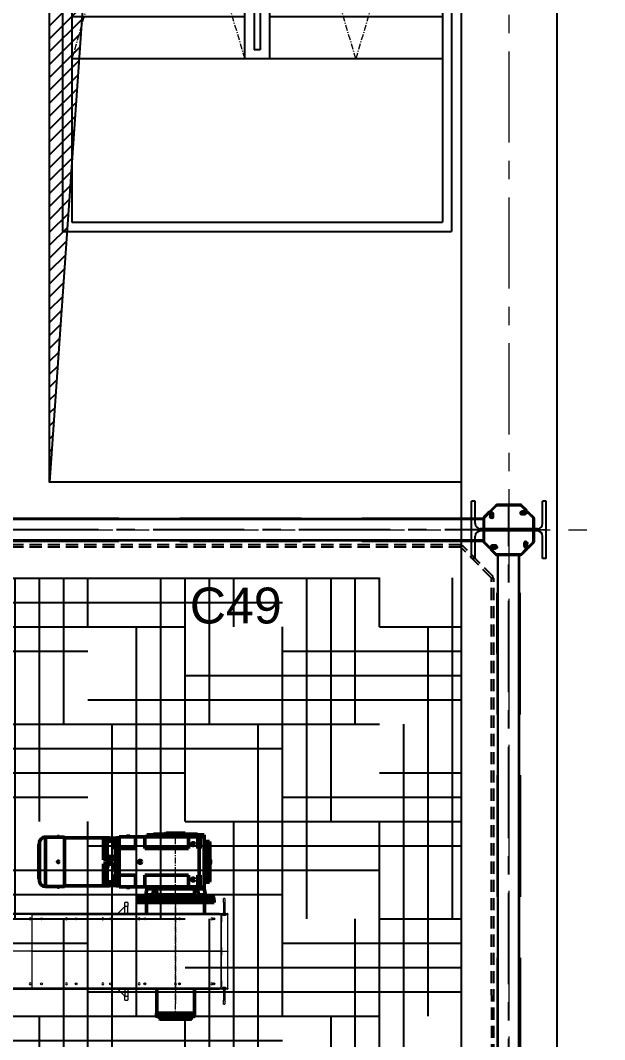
# Model space of a CAD drawing. Header units: millimetres. Extents: x 3220 to 226993, y 817 to 176024.
# Drawn here: x 37747 to 40800, y 70998 to 76319 of the extents above; entities that cross this region are included whole.
import ezdxf

# ---------------------------------------------------------------- set-up
doc = ezdxf.new("R2010")
doc.units = ezdxf.units.MM
for name, pattern in [('AXES', [50.8, 31.75, -6.35, 6.35, -6.35]), ('CENTER', [10.16, 6.35, -1.27, 1.27, -1.27]), ('CENTER2', [28.575, 19.05, -3.175, 3.175, -3.175]), ('GEN3', [6.25, 4.75, -1.5]), ('HIDDEN', [9.525, 6.35, -3.175])]:
    doc.linetypes.add(name, pattern=pattern)
doc.layers.add('3', color=6, linetype='GEN3')
doc.layers.add('cellule', color=7, linetype='Continuous')
doc.layers.add('Axe', color=1, linetype='AXES', lineweight=9)
doc.layers.add('Sichtbare Kanten(DIN)', color=7, linetype='Continuous', lineweight=50, true_color=0x3f3f3f)
doc.layers.add('Sichtbare tangentiale Kanten(DIN)', color=7, linetype='Continuous', lineweight=50, true_color=0x3f3f3f)
doc.styles.add('ARIAL_BOLD', font='arial.ttf')

# ---------------------------------------------------------------- blocks, each defined once
blk = doc.blocks.new("SYST7ME D'AXE")
at = {"layer": 'Axe', "ltscale": 15}
for p, q in [((15000, 18500), (15000, -6500)), ((-500, 0), (15500, 0))]:
    blk.add_line(p, q, dxfattribs=at)
blk = doc.blocks.new('palplanche')
at = {"color": 1, "linetype": 'CENTER', "ltscale": 75}
for p, q in [((499.9, 2632.6), (500, -632)), ((640.8, -500), (-2632, -500))]:
    blk.add_line(p, q, dxfattribs=at)
at = {"color": 0, "linetype": 'HIDDEN', "ltscale": 100}
for p, q in [((440.5, 2368.6), (439.1, -367.4)), ((560.5, 2368.6), (559.1, -367.4)), ((417.5, -405.7), (417.5, -400.9)), ((430.9, -411.7), (430.9, -406.9)), ((592.9, -417.8), (597.7, -417.8)), ((367.1, -440), (-2367.4, -440)), ((586.9, -431.2), (591.7, -431.2)), ((367.1, -560), (-2367.4, -560)), ((405.4, -581), (400.6, -581)), ((411.4, -567.6), (406.6, -567.6)), ((567.3, -587.1), (567.3, -591.9)), ((580.7, -593.1), (580.7, -597.9))]:
    blk.add_line(p, q, dxfattribs=at)
for points in [[(592.9, -417.8), (592.9, -429.8, -1), (585.7, -429.8), (585.7, -414.8, -0.198912), (587.1, -411.4), (590.9, -407.6, 0.414214), (590.9, -394), (567.1, -370.2, 0.198912), (560.3, -367.4), (439.1, -367.4, 0.198912), (432.3, -370.2), (409.4, -393.1, 0.414214), (409.4, -406.7), (411.5, -408.8, 0.198912), (418.3, -411.7), (430.9, -411.7)], [(597.7, -417.8), (597.7, -429.8, -1), (580.9, -429.8), (580.9, -414.8, -0.198912), (583.7, -408), (587.5, -404.2, 0.414214), (587.5, -397.4), (563.7, -373.6, 0.198912), (560.3, -372.2), (439.1, -372.2, 0.198912), (435.7, -373.6), (412.8, -396.5, 0.414214), (412.8, -403.3), (414.9, -405.4, 0.198912), (418.3, -406.9), (430.9, -406.9)], [(417.5, -405.7), (429.5, -405.7, -1), (429.5, -412.9), (414.5, -412.9, -0.198912), (411.1, -411.4), (407.3, -407.6, 0.414214), (393.7, -407.6), (369.9, -431.4, 0.198912), (367.1, -438.2), (367.1, -559.4, 0.198912), (369.9, -566.2), (392.8, -589.1, 0.414214), (406.4, -589.1), (408.6, -587, 0.198912), (411.4, -580.2), (411.4, -567.6)], [(417.5, -400.9), (429.5, -400.9, -1), (429.5, -417.7), (414.5, -417.7, -0.198912), (407.7, -414.8), (403.9, -411, 0.414214), (397.1, -411), (373.3, -434.8, 0.198912), (371.9, -438.2), (371.9, -559.4, 0.198912), (373.3, -562.8), (396.2, -585.7, 0.414214), (403, -585.7), (405.2, -583.6, 0.198912), (406.6, -580.2), (406.6, -567.6)], [(580.7, -597.9), (568.7, -597.9, -1), (568.7, -581.1), (583.7, -581.1, -0.198912), (590.5, -584), (594.3, -587.8, 0.414214), (601.1, -587.8), (624.9, -564, 0.198912), (626.3, -560.6), (626.3, -439.4, 0.198912), (624.9, -436), (602, -413.1, 0.414214), (595.2, -413.1), (593.1, -415.2, 0.198912), (591.7, -418.6), (591.7, -431.2)], [(580.7, -593.1), (568.7, -593.1, -1), (568.7, -585.9), (583.7, -585.9, -0.198912), (587.1, -587.3), (591, -591.2, 0.414214), (604.5, -591.2), (628.3, -567.4, 0.198912), (631.1, -560.6), (631.1, -439.4, 0.198912), (628.3, -432.6), (605.4, -409.7, 0.414214), (591.8, -409.7), (589.7, -411.8, 0.198912), (586.9, -418.6), (586.9, -431.2)], [(400.6, -581), (400.6, -569, -1), (417.4, -569), (417.4, -584, -0.198912), (414.6, -590.8), (410.7, -594.6, 0.414214), (410.7, -601.4), (434.5, -625.2, 0.198912), (437.9, -626.6), (559.1, -626.6, 0.198912), (562.5, -625.2), (585.4, -602.3, 0.414214), (585.4, -595.5), (583.3, -593.3, 0.198912), (579.9, -591.9), (567.3, -591.9)], [(405.4, -581), (405.4, -569, -1), (412.6, -569), (412.6, -584, -0.198912), (411.2, -587.4), (407.3, -591.2, 0.414214), (407.3, -604.8), (431.1, -628.6, 0.198912), (437.9, -631.4), (559.1, -631.4, 0.198912), (565.9, -628.6), (588.8, -605.7, 0.414214), (588.8, -592.1), (586.7, -590, 0.198912), (579.9, -587.1), (567.3, -587.1)]]:
    blk.add_lwpolyline(points, format="xyb", dxfattribs=at)
at = {"layer": '3', "linetype": 'HIDDEN', "ltscale": 10}
for p, q in [((409.9, 2247.5), (408.5, -247.5)), ((421.9, 2247.5), (420.5, -247.5)), ((408.5, -247.5), (249.3, -410)), ((417, -256), (257.8, -418.5)), ((417, -256), (408.5, -247.5)), ((408.5, -247.5), (420.5, -247.5)), ((249.2, -410.1), (-2250.8, -410)), ((249.2, -422), (-2250.8, -422)), ((257.8, -418.5), (249.2, -410.1)), ((249.2, -410.1), (249.2, -422))]:
    blk.add_line(p, q, dxfattribs=at)
at = {"layer": 'cellule', "color": 3}
for p, q in [((441.5, 2367.4), (441.5, -368)), ((444.5, 2367.4), (444.5, -368)), ((552.5, 2367.4), (552.5, -368)), ((555.5, 2367.4), (555.5, -368)), ((366.5, -443), (-2369.5, -443)), ((366.5, -446), (-2369.5, -446)), ((366.5, -554), (-2369.5, -554)), ((366.5, -557), (-2369.5, -557))]:
    blk.add_line(p, q, dxfattribs=at)
for points in [[(590.7, -396.1, -0.414214), (590.7, -408), (584.2, -414.6, 0.198912), (583.1, -417.1), (583.1, -431.3, 1), (589.2, -431.3), (589.2, -421.7), (594, -421.7), (594, -431.3, -1), (578.3, -431.3), (578.3, -417.1, -0.198912), (580.8, -411.2), (587.3, -404.6, 0.414214), (587.3, -399.5), (561.7, -373.9, 0.198912), (559.1, -372.8), (497, -372.8), (434.9, -372.8, 0.198912), (432.4, -373.9), (409, -397.2, 0.414214), (409, -402.3), (415.6, -408.9, 0.198912), (418.1, -410), (428.6, -410), (428.6, -414.8), (418.1, -414.8, -0.198912), (412.2, -412.3), (405.6, -405.7, -0.414214), (405.6, -393.8), (429, -370.5, -0.198912), (434.9, -368), (497, -368), (559.1, -368, -0.198912), (565.1, -370.5)], [(394.6, -407.8, -0.414214), (406.5, -407.8), (413.1, -414.4, 0.198912), (415.7, -415.4), (429.8, -415.4, 1), (429.8, -409.3), (420.2, -409.3), (420.2, -404.5), (429.8, -404.5, -1), (429.8, -420.2), (415.7, -420.2, -0.198912), (409.7, -417.7), (403.1, -411.2, 0.414214), (398, -411.2), (372.4, -436.8, 0.198912), (371.3, -439.4), (371.3, -501.5), (371.3, -563.6, 0.198912), (372.4, -566.1), (395.7, -589.5, 0.414214), (400.8, -589.5), (407.4, -582.9, 0.198912), (408.5, -580.4), (408.5, -569.9), (413.3, -569.9), (413.3, -580.4, -0.198912), (410.8, -586.3), (404.2, -592.9, -0.414214), (392.3, -592.9), (369, -569.5, -0.198912), (366.5, -563.6), (366.5, -501.5), (366.5, -439.4, -0.198912), (369, -433.4)], [(602.4, -592.2, -0.414214), (590.5, -592.2), (583.9, -585.6, 0.198912), (581.4, -584.6), (567.3, -584.6, 1), (567.3, -590.7), (576.9, -590.7), (576.9, -595.5), (567.3, -595.5, -1), (567.3, -579.8), (581.4, -579.8, -0.198912), (587.3, -582.3), (593.9, -588.8, 0.414214), (599, -588.8), (624.7, -563.2, 0.198912), (625.7, -560.6), (625.7, -498.5), (625.7, -436.4, 0.198912), (624.7, -433.9), (601.3, -410.5, 0.414214), (596.2, -410.5), (589.6, -417.1, 0.198912), (588.6, -419.6), (588.6, -430.1), (583.8, -430.1), (583.8, -419.6, -0.198912), (586.2, -413.7), (592.8, -407.1, -0.414214), (604.7, -407.1), (628.1, -430.5, -0.198912), (630.5, -436.4), (630.5, -498.5), (630.5, -560.6, -0.198912), (628.1, -566.6)], [(406.3, -603.9, -0.414214), (406.3, -592), (412.9, -585.4, 0.198912), (413.9, -582.9), (413.9, -568.7, 1), (407.8, -568.7), (407.8, -578.3), (403, -578.3), (403, -568.7, -1), (418.7, -568.7), (418.7, -582.9, -0.198912), (416.3, -588.8), (409.7, -595.4, 0.414214), (409.7, -600.5), (435.3, -626.1, 0.198912), (437.9, -627.2), (500, -627.2), (562.1, -627.2, 0.198912), (564.7, -626.1), (588, -602.8, 0.414214), (588, -597.7), (581.4, -591.1, 0.198912), (578.9, -590), (568.4, -590), (568.4, -585.2), (578.9, -585.2, -0.198912), (584.8, -587.7), (591.4, -594.3, -0.414214), (591.4, -606.2), (568.1, -629.5, -0.198912), (562.1, -632), (500, -632), (437.9, -632, -0.198912), (432, -629.5)]]:
    blk.add_lwpolyline(points, format="xyb", close=True, dxfattribs=at)
blk.add_point((625.7, -436.4), dxfattribs=at)
blk = doc.blocks.new('level +22 m')
h = blk.add_hatch()
h.set_pattern_fill('ANSI31', color=256, scale=15)
h.paths.add_polyline_path([(14742.5, -14000), (12600, -14000), (12600, -15000), (12791.9, -15000), (12845.2, -14236.1)])
h.paths.add_polyline_path([(12791.9, -15000), (12600, -15000), (12600, -17750)])
h = blk.add_hatch()
h.set_pattern_fill('HOUND', color=252, scale=80)
h.paths.add_polyline_path([(2908.5, -18252.5), (2906.1, -18250), (250, -18250), (250, -20910), (2749.2, -20910.1), (2909.9, -20747.5)])
h.paths.add_polyline_path([(5908.5, -18252.5), (5906.1, -18250), (3092.5, -18250), (3090, -18252.5), (3090, -20747.5), (3249.2, -20910), (5749.2, -20910.1), (5909.9, -20747.5)])
h.paths.add_polyline_path([(8908.5, -18252.5), (8906.1, -18250), (6092.5, -18250), (6090, -18252.5), (6090, -20747.5), (6249.2, -20910), (8749.2, -20910.1), (8909.9, -20747.5)])
h.paths.add_polyline_path([(11908.5, -18252.5), (11906.1, -18250), (9092.5, -18250), (9090, -18252.5), (9090, -20747.5), (9249.2, -20910), (11749.2, -20910.1), (11909.9, -20747.5)])
h.paths.add_polyline_path([(14750, -18250), (12092.5, -18250), (12090, -18252.5), (12090, -20747.5), (12249.2, -20910), (14749.2, -20910.1), (14750, -20909.3)])
h.paths.add_polyline_path([(14750, -21090.7), (14749.2, -21089.9), (12249.2, -21090), (12090, -21252.5), (12090, -23747.5), (12249.2, -23910), (14749.2, -23910.1), (14750, -23909.3)])
h.paths.add_polyline_path([(11908.5, -21252.5), (11749.2, -21089.9), (9249.2, -21090), (9090, -21252.5), (9090, -23747.5), (9249.2, -23910), (11749.2, -23910.1), (11909.9, -23747.5)])
h.paths.add_polyline_path([(8908.5, -21252.5), (8749.2, -21089.9), (6249.2, -21090), (6090, -21252.5), (6090, -23747.5), (6249.2, -23910), (8749.2, -23910.1), (8909.9, -23747.5)])
h.paths.add_polyline_path([(5908.5, -21252.5), (5749.2, -21089.9), (3249.2, -21090), (3090, -21252.5), (3090, -23747.5), (3249.2, -23910), (5749.2, -23910.1), (5909.9, -23747.5)])
h.paths.add_polyline_path([(2908.5, -21252.5), (2749.2, -21089.9), (250, -21090), (250, -23910), (2749.2, -23910.1), (2909.9, -23747.5)])
at = {"linetype": 'Continuous'}
for p, q in [((14805, -18150), (14805, -17850)), ((14824, -17850), (14805, -17850)), ((14824, -17967.5), (14824, -17850)), ((15176, -17967.5), (15176, -17850)), ((15195, -17850), (15176, -17850)), ((15195, -18150), (15195, -17850)), ((14824, -18150), (14824, -18032.5)), ((15149, -17994.5), (14848.9, -17994.5)), ((15149, -18005.5), (14851, -18005.5)), ((15176, -18150), (15176, -18032.5)), ((14824, -18150), (14805, -18150)), ((15195, -18150), (15176, -18150))]:
    blk.add_line(p, q, dxfattribs=at)
for points in [[(15250, -24250), (-250, -24250), (-250, 250), (15250, 250)], [(250, -250), (14750, -250), (14750, -23750), (250, -23750)], [(12600, -14000), (14750, -14000), (14750, -17750), (12600, -17750)]]:
    blk.add_lwpolyline(points, close=True)
blk.add_lwpolyline([(14742.5, -14000), (12845.2, -14236.1), (12600, -17750)])
for centre, start, end in [((14851, -17967.5), 180, 270), ((15149, -17967.5), 270, 0), ((14851, -18032.5), 90, 180), ((15149, -18032.5), 0, 90)]:
    blk.add_arc(centre, 27, start, end, dxfattribs=at)
at = {"layer": 'Axe', "color": 1, "linetype": 'CENTER2'}
blk.add_line((15195, -18000), (14805, -18000), dxfattribs=at)
blk.add_blockref("SYST7ME D'AXE", (0, -18000))
at = {"xscale": -1, "rotation": 180}
blk.add_blockref('palplanche', (14500, -18500), dxfattribs=at)
blk = doc.blocks.new('TKF 300 Motor T')
at = {"color": 1, "lineweight": 0}
blk.add_line((-1023, 0), (0, 0), dxfattribs=at)
at = {"layer": 'Axe'}
for p, q in [((-273, -354.5), (-273, 617.2)), ((-273, 280.1), (-273, -280.1))]:
    blk.add_line(p, q, dxfattribs=at)
at = {"layer": 'Sichtbare Kanten(DIN)', "color": 5}
for p, q in [((-952.7, 596), (-890, 596)), ((-882, 599.5), (-890, 599.5)), ((-890, 599.5), (-890, 596)), ((-890, 596), (-882, 596)), ((-882, 599.5), (-882, 596)), ((-882, 596), (-853, 596)), ((-853, 596), (-853, 338.5)), ((-853, 593.2), (-630, 593.2)), ((-649, 592.7), (-649, 478.3)), ((-630, 592.7), (-649, 592.7)), ((-634.9, 590.2), (-634.9, 478.3)), ((-630, 592.7), (-630, 593.2)), ((-630, 592.7), (-630, 573.9)), ((-629.7, 592.2), (-629.7, 591.8)), ((-618, 592.2), (-629.7, 592.2)), ((-629.7, 591.8), (-618, 591.8)), ((-629.7, 573.2), (-629.7, 591.8)), ((-618, 592.2), (-618, 591.8)), ((-618, 573.7), (-618, 591.8)), ((-618, 590.2), (-583.5, 590.2)), ((-583, 592.2), (-573, 592.2)), ((-568, 592.2), (-573, 592.2)), ((-568, 597.2), (-483, 597.2)), ((-568, 537.2), (-568, 597.2)), ((-511.5, 600.7), (-528.5, 600.7)), ((-528.5, 600.7), (-528.5, 597.7)), ((-511.5, 597.7), (-528.5, 597.7)), ((-527.7, 597.7), (-527.7, 597.2)), ((-512.2, 597.7), (-512.2, 597.2)), ((-511.5, 600.7), (-511.5, 597.7)), ((-483, 537.2), (-483, 597.2)), ((-433, 597.2), (-483, 597.2)), ((-433, 597.2), (-206, 597.2)), ((-433, 597.2), (-433, 537.2)), ((-423, 608.2), (-352, 608.2)), ((-423, 608.2), (-423, 597.2)), ((-158, 612.2), (-388, 612.2)), ((-388, 612.2), (-388, 608.2)), ((-183, 612.4), (-363, 612.4)), ((-363, 612.4), (-363, 612.2)), ((-345.2, 608.2), (-352, 608.2)), ((-345.2, 608.2), (-235.7, 608.2)), ((-345.2, 608.2), (-345.2, 597.2)), ((-322.7, 617.2), (-323, 615.7)), ((-223, 615.7), (-323, 615.7)), ((-323, 615.7), (-323, 612.4)), ((-223.3, 617.2), (-322.7, 617.2)), ((-289.5, 600.7), (-306.5, 600.7)), ((-306.5, 600.7), (-306.5, 597.7)), ((-289.5, 597.7), (-306.5, 597.7)), ((-305.7, 597.7), (-305.7, 597.2)), ((-290.2, 597.7), (-290.2, 597.2)), ((-289.5, 600.7), (-289.5, 597.7)), ((-225.6, 608.2), (-235.7, 608.2)), ((-225.6, 608.2), (-123, 608.2)), ((-223.3, 617.2), (-223, 615.7)), ((-223, 615.7), (-223, 612.4)), ((-206, 537.2), (-206, 597.2)), ((-156, 597.2), (-206, 597.2)), ((-183, 612.4), (-183, 612.2)), ((-158, 612.2), (-158, 608.2)), ((-156, 597.2), (-144, 597.2)), ((-156, 597.2), (-156, 537.2)), ((-144, 537.2), (-144, 597.2)), ((-144, 597.2), (-123, 597.2)), ((-123, 608.2), (-123, 597.2)), ((-123, 597.2), (-123, 337.2)), ((-988, 553.7), (-988, 380.7)), ((-984.2, 557.5), (-984, 557.5)), ((-984, 564.7), (-984, 369.7)), ((-630, 573.9), (-632, 573.9)), ((-632, 573.9), (-632, 478.3)), ((-630, 574.5), (-629.7, 574.5)), ((-629.7, 573.2), (-629.7, 494.7)), ((-593, 575.9), (-593, 550.3)), ((-583.6, 575.9), (-593, 575.9)), ((-593, 533.2), (-593, 550.3)), ((-586.8, 533.3), (-593, 533.2)), ((-586.8, 576.7), (-586.8, 576)), ((-586.8, 533.3), (-586.8, 494.7)), ((-583, 573), (-583, 584.5)), ((-568, 537.2), (-483, 537.2)), ((-568, 397.2), (-568, 537.2)), ((-433, 537.2), (-206, 537.2)), ((-156, 537.2), (-149, 537.2)), ((-149, 537.2), (-144, 537.2)), ((-149, 397.2), (-149, 537.2)), ((-119, 572.2), (-123, 572.2)), ((-101.1, 573.2), (-119, 573.2)), ((-119, 573.2), (-119, 563.2)), ((-118, 563.2), (-118, 564.5)), ((-118, 563.2), (-118, 371.2)), ((-95.2, 573.2), (-101.1, 573.2)), ((-629.7, 494.7), (-629.7, 457.2)), ((-629.7, 494.7), (-585.4, 494.7)), ((-618, 489.7), (-618, 457.2)), ((-618, 489.7), (-585.4, 489.7)), ((-586.8, 489.7), (-586.8, 479.8)), ((-586.8, 479.8), (-586.8, 454.7)), ((-649, 478.3), (-630, 478.3)), ((-649, 456.1), (-649, 341.7)), ((-630, 456.1), (-649, 456.1)), ((-634.9, 456.1), (-634.9, 344.2)), ((-632, 456.1), (-632, 360.5)), ((-630, 456.1), (-630, 478.3)), ((-629.7, 457.2), (-618, 457.2)), ((-629.7, 446.5), (-629.7, 457.2)), ((-629.7, 446.5), (-629.7, 362.8)), ((-618, 446.7), (-618, 457.2)), ((-596.5, 441.1), (-596.5, 424.1)), ((-596.5, 441.1), (-593.5, 441.1)), ((-593.5, 441.1), (-593.5, 424.1)), ((-593.5, 440.4), (-593, 440.4)), ((-593, 453.7), (-593, 447.5)), ((-593, 453.7), (-586.8, 453.6)), ((-593, 447.5), (-593, 418.1)), ((-586.8, 454.7), (-586.8, 453.6)), ((-97.5, 448.5), (-97.6, 448.5)), ((-94.5, 464.7), (-97.5, 464.7)), ((-97.5, 447.7), (-97.5, 464.3)), ((-97.5, 464), (-97.5, 464)), ((-94.5, 447.7), (-97.5, 447.7)), ((-94.5, 447.7), (-94.5, 464.7)), ((-93, 475), (-93.3, 475)), ((-93, 459.5), (-93.3, 459.5)), ((-93, 458.7), (-93, 475.7)), ((-90, 475.7), (-93, 475.7)), ((-90, 458.7), (-93, 458.7)), ((-90, 458.7), (-90, 475.7)), ((-984.2, 377), (-984, 377)), ((-596.5, 424.1), (-593.5, 424.1)), ((-593.5, 424.9), (-593, 424.9)), ((-593, 418.1), (-584.4, 418.1)), ((-593, 401.3), (-593, 384.1)), ((-593, 401.3), (-586.8, 401.1)), ((-593, 384.1), (-593, 358.5)), ((-586.8, 418.1), (-586.8, 401.1)), ((-568, 397.2), (-483, 397.2)), ((-568, 337.2), (-568, 397.2)), ((-483, 337.2), (-483, 397.2)), ((-433, 397.2), (-206, 397.2)), ((-433, 397.2), (-433, 337.2)), ((-206, 337.2), (-206, 397.2)), ((-156, 397.2), (-149, 397.2)), ((-156, 397.2), (-156, 337.2)), ((-144, 397.2), (-149, 397.2)), ((-144, 337.2), (-144, 397.2)), ((-952.7, 338.5), (-890, 338.5)), ((-882, 338.5), (-890, 338.5)), ((-890, 335), (-890, 338.5)), ((-890, 335), (-882, 335)), ((-882, 338.5), (-853, 338.5)), ((-882, 335), (-882, 338.5)), ((-853, 341.2), (-630, 341.2)), ((-649, 341.7), (-630, 341.7)), ((-632, 360.5), (-630, 360.5)), ((-630, 360.5), (-630, 341.7)), ((-630, 360), (-629.7, 360)), ((-630, 341.2), (-630, 341.7)), ((-629.7, 345.3), (-629.7, 362.8)), ((-629.7, 345.3), (-629.7, 342.2)), ((-629.7, 345.3), (-583.5, 345.3)), ((-618, 342.2), (-629.7, 342.2)), ((-618, 344.3), (-618, 342.2)), ((-618, 344.3), (-583.4, 344.3)), ((-593, 358.5), (-583.7, 358.5)), ((-583, 358.1), (-583, 361.5)), ((-583, 361.5), (-583, 361.5)), ((-583, 349.9), (-583, 358.1)), ((-583, 342.3), (-583, 349.9)), ((-583, 342.2), (-573, 342.2)), ((-568, 342.2), (-573, 342.2)), ((-568, 337.2), (-483, 337.2)), ((-528.5, 336.7), (-511.5, 336.7)), ((-528.5, 333.7), (-528.5, 336.7)), ((-528.5, 333.7), (-511.5, 333.7)), ((-527.7, 336.7), (-527.7, 337.2)), ((-512.2, 336.7), (-512.2, 337.2)), ((-511.5, 333.7), (-511.5, 336.7)), ((-433, 337.2), (-483, 337.2)), ((-433, 337.2), (-206, 337.2)), ((-423, 326.2), (-428.6, 294.5)), ((-423, 337.2), (-423, 326.2)), ((-383.6, 326.2), (-423, 326.2)), ((-383.6, 326.2), (-374.3, 326.2)), ((-352, 326.2), (-374.3, 326.2)), ((-352, 326.2), (-345.2, 326.2)), ((-345.2, 337.2), (-345.2, 326.2)), ((-345.2, 326.2), (-235.7, 326.2)), ((-306.5, 336.7), (-289.5, 336.7)), ((-306.5, 333.7), (-306.5, 336.7)), ((-306.5, 333.7), (-289.5, 333.7)), ((-305.7, 336.7), (-305.7, 337.2)), ((-290.2, 336.7), (-290.2, 337.2)), ((-289.5, 333.7), (-289.5, 336.7)), ((-235.7, 326.2), (-225.6, 326.2)), ((-171.7, 326.2), (-225.6, 326.2)), ((-156, 337.2), (-206, 337.2)), ((-171.7, 326.2), (-162.4, 326.2)), ((-123, 326.2), (-162.4, 326.2)), ((-156, 337.2), (-144, 337.2)), ((-123, 337.2), (-144, 337.2)), ((-119, 362.2), (-123, 362.2)), ((-123, 337.2), (-123, 326.2)), ((-123, 326.2), (-117.4, 294.5)), ((-119, 371.2), (-119, 361.2)), ((-119, 361.2), (-101.1, 361.2)), ((-118, 370), (-118, 371.2)), ((-101.1, 361.2), (-95.2, 361.2)), ((-474, 266.2), (-72, 266.2)), ((-474, 254.2), (-474, 266.2)), ((-473, 281.2), (-473, 266.2)), ((-78, 286.2), (-468, 286.2)), ((-73, 281.2), (-73, 266.2)), ((-72, 254.2), (-72, 266.2)), ((-474, 254.2), (-72, 254.2)), ((-424, 198.2), (-424, 254.2)), ((-122, 198.2), (-122, 254.2)), ((-371.5, -322.6), (-371.5, -198.2)), ((-174.5, -322.6), (-174.5, -198.2)), ((-174, -322.6), (-372, -322.6)), ((-372, -338.5), (-372, -322.6)), ((-176, -340.5), (-370, -340.5)), ((-354.5, -351.8), (-354.5, -341.5)), ((-194.2, -354.5), (-351.7, -354.5)), ((-191.5, -351.8), (-191.5, -341.5)), ((-174, -338.5), (-174, -322.6))]:
    blk.add_line(p, q, dxfattribs=at)
at = {"layer": 'Sichtbare Kanten(DIN)', "color": 5, "lineweight": 0}
for p, q in [((-23, 255), (-23, 275)), ((-15, 275), (-23, 275)), ((-15, 275), (-15, 255)), ((-573.8, 198.2), (-538, 234)), ((-523, 255), (-538, 255)), ((-538, 235), (-538, 255)), ((-538, 198.2), (-538, 235)), ((-523, 255), (-523, 235)), ((-523, 198.2), (-523, 235)), ((-23, 255), (-23, 186.4)), ((-15, 255), (-15, 186.4)), ((-1023, 196.2), (-1023, 197.3)), ((-1023, 196.2), (-1023, 192.3)), ((-1023, 0.1), (-1023, 192.3)), ((-1013, 198.2), (-28, 198.2)), ((-788.4, 168), (-797.6, 168)), ((-26, 196.2), (-26, 198)), ((-26, 196.2), (-26, 192.3)), ((-26, 186.4), (-26, 192.3)), ((-12, 186.4), (-26, 186.4)), ((-12, 198), (-12, 196.2)), ((-12, 192.3), (-12, 196.2)), ((-12, 192.3), (-12, 186.4)), ((-10, 198.2), (-2, 198.2)), ((0, 196.2), (0, 198)), ((0, 196.2), (0, 192.3)), ((0, 0.1), (0, 192.3)), ((-1023, 0.1), (-1023, -0.1)), ((0, 0.1), (0, -0.1)), ((-1023, -192.3), (-1023, -0.1)), ((0, -192.3), (0, -0.1)), ((-1023, -192.3), (-1023, -196.2)), ((-1023, -197.3), (-1023, -196.2)), ((-28, -198.2), (-1013, -198.2)), ((-797.6, -168), (-788.4, -168)), ((-538, -234), (-573.8, -198.2)), ((-538, -198.2), (-538, -235)), ((-523, -198.2), (-523, -235)), ((-26, -186.4), (-12, -186.4)), ((-26, -192.3), (-26, -186.4)), ((-26, -192.3), (-26, -196.2)), ((-26, -198), (-26, -196.2)), ((-23, -186.4), (-23, -255)), ((-15, -186.4), (-15, -255)), ((-12, -186.4), (-12, -192.3)), ((-12, -196.2), (-12, -192.3)), ((-12, -196.2), (-12, -198)), ((-2, -198.2), (-10, -198.2)), ((0, -192.3), (0, -196.2)), ((0, -198), (0, -196.2)), ((-538, -255), (-538, -235)), ((-538, -255), (-523, -255)), ((-523, -235), (-523, -255)), ((-23, -275), (-23, -255)), ((-15, -255), (-15, -275)), ((-23, -275), (-15, -275))]:
    blk.add_line(p, q, dxfattribs=at)
at = {"layer": 'Sichtbare Kanten(DIN)', "color": 5}
for centre, radius in [((-181, 559.7), 8), ((-181, 559.7), 6.39), ((-886, 467.2), 4), ((-458, 467.2), 8), ((-458, 467.2), 6.39), ((-181, 374.7), 8), ((-181, 374.7), 6.39)]:
    blk.add_circle(centre, radius, dxfattribs=at)
at = {"layer": 'Sichtbare Kanten(DIN)', "color": 5, "lineweight": 0}
for centre, radius in [((-973, 170), 5), ((-793, 170), 5), ((-613, 170), 5), ((-433, 170), 5), ((-433, 170), 4.5), ((-253, 170), 5), ((-253, 170), 4.5), ((-73, 170), 5), ((-73, 170), 4.5), ((-973, -170), 5), ((-793, -170), 5), ((-613, -170), 5), ((-433, -170), 5), ((-433, -170), 4.5), ((-253, -170), 5), ((-253, -170), 4.5), ((-73, -170), 5), ((-73, -170), 4.5)]:
    blk.add_circle(centre, radius, dxfattribs=at)
at = {"layer": 'Sichtbare Kanten(DIN)', "color": 5}
for centre, radius, start, end in [((-952.7, 564.7), 31.2, 90, 180), ((-984.2, 553.7), 3.75, 90, 180), ((-2595.2, 467.2), 2502.2, 0.1775, 2.4279), ((-2595.2, 467.2), 2502.2, 357.5721, 359.8225), ((-984.2, 380.7), 3.75, 180, 270), ((-952.7, 369.7), 31.2, 180, 270), ((-468, 281.2), 5, 90, 180), ((-438.4, 296.2), 10, 270, 350), ((-107.6, 296.2), 10, 190, 270), ((-78, 281.2), 5, 0, 90), ((-370, -338.5), 2, 180, 270), ((-355.5, -341.5), 1, 0, 90), ((-351.7, -351.8), 2.75, 180, 270), ((-194.2, -351.8), 2.75, 270, 0), ((-190.5, -341.5), 1, 90, 180), ((-176, -338.5), 2, 270, 0)]:
    blk.add_arc(centre, radius, start, end, dxfattribs=at)
for centre, major_axis, ratio, start_param, end_param in [((-16.1, 563.2), (102.9, 0), 0.087489, 3.002045, 3.141593), ((-2561.5, 467.2), (0, 2472.1), 0.996195, 4.669498, 4.75528), ((-16.1, 371.2), (-102.9, 0), 0.087489, 0, 0.139548)]:
    blk.add_ellipse(centre, major_axis=major_axis, ratio=ratio, start_param=start_param, end_param=end_param, dxfattribs=at)
at = {"layer": 'Sichtbare Kanten(DIN)', "color": 5, "lineweight": 0}
for centre, major_axis, start_param, end_param in [((-1013, 197.3), (-10, 0), 4.712389, 6.283185), ((-28, 198), (2, 0), 0, 1.570796), ((-10, 198), (-2, 0), 4.712389, 6.283185), ((-2, 198), (2, 0), 0, 1.570796), ((-1013, -197.3), (-10, 0), 0, 1.570796), ((-28, -198), (2, 0), 4.712389, 6.283185), ((-10, -198), (-2, 0), 0, 1.570796), ((-2, -198), (2, 0), 4.712389, 6.283185)]:
    blk.add_ellipse(centre, major_axis=major_axis, ratio=0.087156, start_param=start_param, end_param=end_param, dxfattribs=at)
at = {"layer": 'Sichtbare Kanten(DIN)', "color": 5}
for points, weights in [([(-634.9, 590.2), (-641.9, 591.5), (-649, 592.7)], [1, 1.00005027759, 1]), ([(-632, 573.9), (-633.3, 581.5), (-634.9, 590.2)], [1, 1.00251467074, 1]), ([(-629.7, 573.2), (-623.9, 573.4), (-618, 573.7)], [1.00000075019, 1.00000387488, 1.00000074524]), ([(-629.7, 446.5), (-623.9, 446.6), (-618, 446.7)], [1.0000007502, 1.00000387495, 1.00000074525]), ([(-649, 341.7), (-641.9, 343), (-634.9, 344.2)], [1, 1.00005027759, 1]), ([(-634.9, 344.2), (-633.3, 353), (-632, 360.5)], [1, 1.00251467074, 1]), ([(-593, 361.5), (-611.5, 362.1), (-629.7, 362.8)], [1.00000772954, 1.00002322243, 1.0000015457])]:
    blk.add_rational_spline(points, weights, degree=2, dxfattribs=at)
for points, knots in [([(-586.8, 576.7), (-586.3, 579), (-585.7, 581.2), (-584.8, 584.9), (-584.4, 586.3), (-583.9, 588.4), (-583.8, 589.1), (-583.4, 590.5), (-583.2, 591.3), (-583.1, 592), (-583, 592.1), (-583, 592.2)], [0, 0, 0, 0, 0.743709, 0.743709, 1.163517, 1.163517, 1.384961, 1.384961, 1.6465, 1.6465, 1.697897, 1.697897, 1.697897, 1.697897]), ([(-583, 584.5), (-583, 584.5), (-583, 584.5), (-583, 584.6), (-583, 584.6), (-583, 584.6), (-583, 584.6), (-583, 584.7), (-583, 584.8), (-583, 584.9), (-583, 585), (-583, 585.3), (-583, 585.5), (-583, 586.1), (-583, 586.5), (-583, 587.6), (-583, 588.2), (-583, 591.1), (-583, 592.2), (-583, 592.2)], [0.000019, 0.000019, 0.000019, 0.000019, 0.01628, 0.01628, 0.029258, 0.029258, 0.055217, 0.055217, 0.107141, 0.107141, 0.211015, 0.211015, 0.418866, 0.418866, 0.834956, 0.834956, 1.668546, 1.668546, 5.003391, 5.003391, 5.003391, 5.003391]), ([(-584.7, 550.3), (-584.5, 551.4), (-584.4, 552.7), (-584.1, 555.7), (-584, 557.4), (-583.8, 560.7), (-583.7, 562.3), (-583.5, 565.2), (-583.5, 566.5), (-583.4, 568.5), (-583.4, 569.3), (-583.4, 570.5), (-583.4, 571), (-583.4, 571.7), (-583.4, 571.8), (-583.4, 572.1), (-583.4, 572.2), (-583.4, 572.4), (-583.4, 572.6), (-583.4, 572.8), (-583.4, 572.9), (-583.4, 573.4), (-583.4, 573.7), (-583.4, 574.3), (-583.4, 574.6), (-583.5, 575.3), (-583.5, 575.7), (-583.6, 575.9), (-583.6, 575.9), (-583.6, 575.9)], [0.000003, 0.000003, 0.000003, 0.000003, 0.483208, 0.483208, 1.002583, 1.002583, 1.478965, 1.478965, 1.893518, 1.893518, 2.16521, 2.16521, 2.362493, 2.362493, 2.436614, 2.436614, 2.486719, 2.486719, 2.535465, 2.535465, 2.602931, 2.602931, 2.760606, 2.760606, 2.971401, 2.971401, 3.380511, 3.380511, 3.545168, 3.545168, 3.545168, 3.545168]), ([(-583, 361.5), (-583, 364.1), (-583, 366.8), (-583, 372.4), (-583, 375.3), (-583, 380.4), (-583, 382.5), (-583, 387.5), (-583, 390.4), (-583, 397.5), (-583, 401.6), (-583, 408.4), (-583, 410.9), (-583, 416.3), (-583, 419.3), (-583, 425.7), (-583, 429.2), (-583, 437.5), (-583, 442.4), (-583, 449.8), (-583, 452.2), (-583, 459.6), (-583, 464.5), (-583, 471.9), (-583, 474.4), (-583, 479.3), (-583, 481.8), (-583, 486.4), (-583, 488.6), (-583, 492.8), (-583, 494.8), (-583, 500.6), (-583, 504.3), (-583, 509.6), (-583, 511.2), (-583, 515.7), (-583, 518.7), (-583, 524.1), (-583, 526.5), (-583, 533.2), (-583, 537.3), (-583, 544.3), (-583, 547.2), (-583, 552.2), (-583, 554.2), (-583, 559.3), (-583, 562.2), (-583, 566.4), (-583, 567.7), (-583, 569.7), (-583, 570.4), (-583, 571.3), (-583, 571.7), (-583, 572.2), (-583, 572.3), (-583, 572.6), (-583, 572.6), (-583, 572.8), (-583, 572.8), (-583, 572.9), (-583, 572.9), (-583, 573)], [0.000042, 0.000042, 0.000042, 0.000042, 1.083797, 1.083797, 2.196445, 2.196445, 2.953241, 2.953241, 3.9798, 3.9798, 5.376748, 5.376748, 6.187625, 6.187625, 7.124052, 7.124052, 8.205, 8.205, 9.692249, 9.692249, 10.433218, 10.433218, 11.915102, 11.915102, 12.654749, 12.654749, 13.393951, 13.393951, 14.053462, 14.053462, 14.669746, 14.669746, 15.818388, 15.818388, 16.317371, 16.317371, 17.24607, 17.24607, 18.050227, 18.050227, 19.43562, 19.43562, 20.453754, 20.453754, 21.204398, 21.204398, 22.308127, 22.308127, 22.849388, 22.849388, 23.117283, 23.117283, 23.250538, 23.250538, 23.316991, 23.316991, 23.350173, 23.350173, 23.366754, 23.366754, 23.38365, 23.38365, 23.38365, 23.38365]), ([(-585.4, 489.7), (-585.4, 490.6), (-585.4, 491.4), (-585.4, 493.1), (-585.4, 493.9), (-585.4, 494.7)], [0.000001, 0.000001, 0.000001, 0.000001, 0.2551783, 0.2551783, 0.5103557, 0.5103557, 0.5103557, 0.5103557]), ([(-584.7, 447.5), (-585, 448.5), (-585.4, 449.5), (-586.1, 451.5), (-586.5, 452.6), (-586.8, 453.6)], [0.000002, 0.000002, 0.000002, 0.000002, 1.072886, 1.072886, 2.247468, 2.247468, 2.247468, 2.247468]), ([(-584.4, 418.1), (-584.3, 418.1), (-584.2, 418.1), (-584, 418.5), (-583.9, 419.1), (-583.7, 420.7), (-583.7, 421.6), (-583.5, 423.6), (-583.5, 424.7), (-583.5, 426.3), (-583.5, 426.8), (-583.5, 427.7), (-583.5, 428.1), (-583.5, 428.6), (-583.5, 428.7), (-583.5, 429), (-583.5, 429.1), (-583.5, 429.3), (-583.5, 429.4), (-583.5, 429.6), (-583.5, 429.8), (-583.5, 430.3), (-583.5, 430.6), (-583.5, 431.5), (-583.5, 432), (-583.5, 433.7), (-583.5, 435), (-583.6, 437.7), (-583.7, 439.1), (-583.9, 441.9), (-584, 443.2), (-584.2, 445.1), (-584.3, 445.8), (-584.5, 446.9), (-584.6, 447.3), (-584.7, 447.5)], [0.394517, 0.394517, 0.394517, 0.394517, 0.646079, 0.646079, 1.15347, 1.15347, 1.613649, 1.613649, 2.001269, 2.001269, 2.168014, 2.168014, 2.286122, 2.286122, 2.33168, 2.33168, 2.36308, 2.36308, 2.394185, 2.394185, 2.438288, 2.438288, 2.547319, 2.547319, 2.698193, 2.698193, 3.077101, 3.077101, 3.532378, 3.532378, 4.036204, 4.036204, 4.395287, 4.395287, 4.727888, 4.727888, 4.727888, 4.727888]), ([(-97, 447.7), (-97.1, 447.6), (-97.1, 447.5), (-97.1, 447), (-97.2, 446.7), (-97.4, 446.7), (-97.4, 447), (-97.6, 447.9), (-97.6, 448.7), (-97.7, 450.3), (-97.8, 451.4), (-97.8, 453.8), (-97.8, 455), (-97.8, 457.4), (-97.8, 458.7), (-97.7, 461), (-97.7, 462.1), (-97.6, 463.8), (-97.5, 464.5), (-97.4, 465.5), (-97.3, 465.7), (-97.2, 465.7)], [2.44385, 2.44385, 2.44385, 2.44385, 2.50673, 2.50673, 2.865242, 2.865242, 3.223702, 3.223702, 3.582162, 3.582162, 3.93996, 3.93996, 4.297758, 4.297758, 4.655609, 4.655609, 5.01346, 5.01346, 5.371973, 5.371973, 5.730486, 5.730486, 5.730486, 5.730486]), ([(-97.2, 465.7), (-97.1, 465.7), (-97.1, 465.5), (-97, 464.9), (-97, 464.8), (-97, 464.7)], [0, 0, 0, 0, 0.3584595, 0.3584595, 0.4213495, 0.4213495, 0.4213495, 0.4213495]), ([(-93.2, 457.7), (-93.2, 457.7), (-93.2, 458), (-93.3, 458.9), (-93.3, 459.7), (-93.3, 461.3), (-93.3, 462.4), (-93.3, 464.8), (-93.3, 466), (-93.3, 468.4), (-93.3, 469.7), (-93.3, 472), (-93.3, 473.1), (-93.3, 474.8), (-93.3, 475.5), (-93.2, 476.5), (-93.2, 476.7), (-93.2, 476.7), (-93.2, 476.7), (-93.2, 476.5), (-93.2, 475.7), (-93.2, 475.4), (-93.1, 475)], [2.862929, 2.862929, 2.862929, 2.862929, 3.22081, 3.22081, 3.578691, 3.578691, 3.936542, 3.936542, 4.294393, 4.294393, 4.652244, 4.652244, 5.010095, 5.010095, 5.367976, 5.367976, 5.725858, 5.725858, 5.725858, 6.083739, 6.083739, 6.285181, 6.285181, 6.285181, 6.285181]), ([(-93.1, 459.5), (-93.2, 459.1), (-93.2, 458.7), (-93.2, 458), (-93.2, 457.7), (-93.2, 457.7)], [8.0294628, 8.0294628, 8.0294628, 8.0294628, 8.230905, 8.230905, 8.5887863, 8.5887863, 8.5887863, 8.5887863]), ([(-584.7, 384.1), (-584.6, 383.4), (-584.5, 382.5), (-584.3, 380.6), (-584.2, 379.6), (-584, 376.9), (-583.9, 375.2), (-583.7, 372), (-583.6, 370.5), (-583.5, 367.9), (-583.5, 366.7), (-583.4, 364.9), (-583.4, 364.3), (-583.4, 363.4), (-583.4, 363.2), (-583.4, 362.8), (-583.4, 362.7), (-583.4, 362.4), (-583.4, 362.3), (-583.4, 362.1), (-583.4, 362), (-583.4, 361.7), (-583.4, 361.5), (-583.4, 360.8), (-583.4, 360.3), (-583.5, 359.4), (-583.5, 359), (-583.6, 358.6), (-583.6, 358.5), (-583.7, 358.5)], [-4.726862, -4.726862, -4.726862, -4.726862, -4.401869, -4.401869, -4.052201, -4.052201, -3.547202, -3.547202, -3.09012, -3.09012, -2.708966, -2.708966, -2.466386, -2.466386, -2.363953, -2.363953, -2.307913, -2.307913, -2.261178, -2.261178, -2.206412, -2.206412, -2.109531, -2.109531, -1.83437, -1.83437, -1.434527, -1.434527, -1.184049, -1.184049, -1.184049, -1.184049]), ([(-583.5, 345.3), (-584.1, 347.9), (-584.7, 350.6), (-585.6, 355), (-586, 356.8), (-586.3, 358.5)], [0.000002, 0.000002, 0.000002, 0.000002, 0.810298, 0.810298, 1.351734, 1.351734, 1.351734, 1.351734]), ([(-583.4, 344.3), (-583.4, 344.4), (-583.4, 344.6), (-583.5, 344.9), (-583.5, 345.1), (-583.5, 345.3)], [0.0000025, 0.0000025, 0.0000025, 0.0000025, 0.2553152, 0.2553152, 0.5106253, 0.5106253, 0.5106253, 0.5106253]), ([(-393.9, 294.5), (-393.4, 296.6), (-392.9, 298.6), (-391.2, 305), (-390, 309.3), (-388, 315.4), (-387.3, 317.5), (-385.8, 321.4), (-385.1, 323.3), (-384, 325.4), (-383.8, 325.8), (-383.6, 326.2)], [1.876457, 1.876457, 1.876457, 1.876457, 2.465664, 2.465664, 3.698496, 3.698496, 4.314912, 4.314912, 4.931328, 4.931328, 5.058869, 5.058869, 5.058869, 5.058869]), ([(-374.3, 326.2), (-374.2, 325.8), (-374.1, 325.4), (-373.5, 323.3), (-373.1, 321.4), (-372.5, 317.5), (-372.3, 315.4), (-371.6, 309.3), (-371.3, 305), (-371, 298.6), (-371, 296.6), (-370.9, 294.5)], [6.78751, 6.78751, 6.78751, 6.78751, 6.915051, 6.915051, 7.531467, 7.531467, 8.147883, 8.147883, 9.380715, 9.380715, 9.969922, 9.969922, 9.969922, 9.969922]), ([(-175.1, 294.5), (-175, 296.6), (-175, 298.6), (-174.7, 305), (-174.4, 309.3), (-173.7, 315.4), (-173.5, 317.5), (-172.9, 321.4), (-172.5, 323.3), (-171.9, 325.4), (-171.8, 325.8), (-171.7, 326.2)], [1.876457, 1.876457, 1.876457, 1.876457, 2.465664, 2.465664, 3.698496, 3.698496, 4.314912, 4.314912, 4.931328, 4.931328, 5.058869, 5.058869, 5.058869, 5.058869]), ([(-162.4, 326.2), (-162.2, 325.8), (-162, 325.4), (-160.9, 323.3), (-160.2, 321.4), (-158.7, 317.5), (-158, 315.4), (-156, 309.3), (-154.8, 305), (-153.1, 298.6), (-152.6, 296.6), (-152.1, 294.5)], [6.78751, 6.78751, 6.78751, 6.78751, 6.915051, 6.915051, 7.531467, 7.531467, 8.147883, 8.147883, 9.380715, 9.380715, 9.969922, 9.969922, 9.969922, 9.969922]), ([(-405.4, 286.2), (-404.3, 286.2), (-403.2, 286.4), (-400.6, 287.2), (-399.2, 287.9), (-396.8, 289.8), (-395.7, 290.9), (-394.5, 292.9), (-394.1, 293.7), (-393.9, 294.5)], [1.588824, 1.588824, 1.588824, 1.588824, 1.939966, 1.939966, 2.398781, 2.398781, 2.867627, 2.867627, 3.144028, 3.144028, 3.144028, 3.144028]), ([(-370.9, 294.5), (-370.9, 293.5), (-370.8, 292.6), (-370.7, 290.7), (-370.7, 289.8), (-370.8, 287.9), (-371, 287.1), (-371.6, 286.4), (-371.9, 286.2), (-372.2, 286.2)], [3.523756, 3.523756, 3.523756, 3.523756, 3.838499, 3.838499, 4.256698, 4.256698, 4.750817, 4.750817, 5.082609, 5.082609, 5.082609, 5.082609]), ([(-173.8, 286.2), (-174.2, 286.2), (-174.5, 286.4), (-175, 287.2), (-175.2, 287.9), (-175.3, 289.8), (-175.2, 290.9), (-175.2, 292.9), (-175.1, 293.7), (-175.1, 294.5)], [1.588824, 1.588824, 1.588824, 1.588824, 1.939966, 1.939966, 2.398781, 2.398781, 2.867627, 2.867627, 3.144028, 3.144028, 3.144028, 3.144028]), ([(-152.1, 294.5), (-151.8, 293.5), (-151.4, 292.6), (-150.2, 290.7), (-149.2, 289.8), (-146.8, 287.9), (-145.3, 287.1), (-142.7, 286.4), (-141.6, 286.2), (-140.6, 286.2)], [3.523756, 3.523756, 3.523756, 3.523756, 3.838499, 3.838499, 4.256698, 4.256698, 4.750817, 4.750817, 5.082609, 5.082609, 5.082609, 5.082609])]:
    blk.add_open_spline(points, degree=3, knots=knots, dxfattribs=at)
for points in [[(-593, 575.8), (-601.2, 575.5), (-609.7, 575.2), (-618, 575)], [(-586.8, 576), (-587.7, 576), (-588.5, 575.9), (-589.4, 575.9)], [(-586.8, 576), (-586.8, 576), (-586.8, 575.9), (-586.8, 575.9)], [(-586.8, 533.3), (-586.1, 538.9), (-585.4, 544.7), (-584.7, 550.3)], [(-618, 479.2), (-607.8, 479.4), (-597, 479.6), (-586.8, 479.8)], [(-586.8, 454.7), (-596.9, 454.8), (-607.6, 455), (-618, 455.2)], [(-584.7, 384.1), (-585.4, 389.6), (-586.1, 395.5), (-586.8, 401.1)], [(-583, 342.2), (-583.2, 342.8), (-583.3, 343.5), (-583.5, 344.3)], [(-583, 342.3), (-583, 342.2), (-583, 342.2), (-583, 342.2)]]:
    blk.add_open_spline(points, degree=3, dxfattribs=at)
at = {"layer": 'Sichtbare tangentiale Kanten(DIN)', "color": 5}
for p, q in [((-952.7, 596), (-952.7, 338.5)), ((-573, 592.2), (-573, 584.5)), ((-352, 597.2), (-352, 608.2)), ((-235.7, 597.2), (-235.7, 608.2)), ((-225.6, 597.2), (-225.6, 608.2)), ((-984.2, 557.5), (-984.2, 377)), ((-584.7, 550.3), (-593, 550.3)), ((-573, 584.5), (-583, 584.5)), ((-573, 573), (-583, 573)), ((-573, 584.5), (-573, 573)), ((-573, 584.5), (-568, 584.5)), ((-573, 573), (-573, 361.5)), ((-573, 573), (-568, 573)), ((-119, 563.2), (-123, 563.2)), ((-118, 563.2), (-119, 563.2)), ((-584.7, 447.5), (-593, 447.5)), ((-584.7, 384.1), (-593, 384.1)), ((-583, 342.3), (-583.5, 344.3)), ((-573, 361.5), (-583, 361.5)), ((-573, 349.9), (-583, 349.9)), ((-573, 361.5), (-573, 349.9)), ((-573, 361.5), (-568, 361.5)), ((-573, 349.9), (-573, 342.2)), ((-573, 349.9), (-568, 349.9)), ((-352, 326.2), (-352, 337.2)), ((-235.7, 326.2), (-235.7, 337.2)), ((-225.6, 326.2), (-225.6, 337.2)), ((-119, 371.2), (-123, 371.2)), ((-118, 371.2), (-119, 371.2)), ((-73, 281.2), (-473, 281.2)), ((-393.9, 294.5), (-428.6, 294.5)), ((-175.1, 294.5), (-370.9, 294.5)), ((-117.4, 294.5), (-152.1, 294.5)), ((-174, -338.5), (-372, -338.5)), ((-191.5, -341.5), (-354.5, -341.5)), ((-191.5, -351.8), (-354.5, -351.8))]:
    blk.add_line(p, q, dxfattribs=at)
at = {"layer": 'Sichtbare tangentiale Kanten(DIN)', "color": 5, "lineweight": 0}
for p, q in [((-538, 235), (-523, 235)), ((-23, 255), (-15, 255)), ((-1023, 196.2), (-26, 196.2)), ((-1023, 192.3), (-26, 192.3)), ((-12, 196.2), (0, 196.2)), ((-12, 192.3), (0, 192.3)), ((-1023, -192.3), (-26, -192.3)), ((-1023, -196.2), (-26, -196.2)), ((-12, -192.3), (0, -192.3)), ((-12, -196.2), (0, -196.2)), ((-523, -235), (-538, -235)), ((-15, -255), (-23, -255))]:
    blk.add_line(p, q, dxfattribs=at)
blk = doc.blocks.new('TKF 300 2000 T')
at = {"color": 1, "lineweight": 0}
blk.add_line((-2000, 0), (0, 0), dxfattribs=at)
at = {"layer": 'Sichtbare Kanten(DIN)', "color": 5, "lineweight": 0}
for p, q in [((-2000, 185), (-2000, 156)), ((-1999, 185), (-2000, 185)), ((-1999, 196.2), (-1999, 197.3)), ((-1999, 196.2), (-1999, 192.3)), ((-1999, 0.1), (-1999, 192.3)), ((-1989, 198.2), (-11, 198.2)), ((-1, 197.3), (-1, 196.2)), ((-1, 192.3), (-1, 196.2)), ((-1, 192.3), (-1, 0.1)), ((0, 185), (-1, 185)), ((0, 156), (0, 185)), ((-2000, 156), (-1999, 156)), ((-2000, 20), (-2000, 156)), ((-1, 156), (0, 156)), ((0, 156), (0, 20)), ((-1999, 20), (-2000, 20)), ((-2000, 20), (-2000, -20)), ((-1999, 0.1), (-1999, -0.1)), ((0, 20), (-1, 20)), ((-1, -0.1), (-1, 0.1)), ((0, -20), (0, 20)), ((-2000, -156), (-2000, -20)), ((-2000, -20), (-1999, -20)), ((-1999, -192.3), (-1999, -0.1)), ((-1, -0.1), (-1, -192.3)), ((-1, -20), (0, -20)), ((0, -20), (0, -156)), ((-2000, -156), (-2000, -185)), ((-1999, -156), (-2000, -156)), ((0, -156), (-1, -156)), ((0, -185), (0, -156)), ((-2000, -185), (-1999, -185)), ((-1999, -192.3), (-1999, -196.2)), ((-1999, -197.3), (-1999, -196.2)), ((-11, -198.2), (-1989, -198.2)), ((-1, -185), (0, -185)), ((-1, -196.2), (-1, -192.3)), ((-1, -196.2), (-1, -197.3))]:
    blk.add_line(p, q, dxfattribs=at)
for centre in [(-1950, 170), (-1760, 170), (-1570, 170), (-1380, 170), (-1190, 170), (-1000, 170), (-810, 170), (-620, 170), (-430, 170), (-240, 170), (-50, 170), (-1950, -170), (-1760, -170), (-1570, -170), (-1380, -170), (-1190, -170), (-1000, -170), (-810, -170), (-620, -170), (-430, -170), (-240, -170), (-50, -170)]:
    blk.add_circle(centre, 5, dxfattribs=at)
for centre, start, end in [((-1750, 170), 157.6684, 202.3316), ((-250, 170), 337.6684, 22.3316), ((-1994, 156), 180, 213.5573), ((-6, 156), 326.4427, 0), ((-1994, -156), 146.4427, 180), ((-6, -156), 0, 33.5573), ((-1750, -170), 157.6684, 202.3316), ((-250, -170), 337.6684, 22.3316)]:
    blk.add_arc(centre, 6, start, end, dxfattribs=at)
for centre, major_axis, start_param, end_param in [((-1989, 197.3), (-10, 0), 4.712389, 6.283185), ((-11, 197.3), (10, 0), 0, 1.570796), ((-1989, -197.3), (-10, 0), 0, 1.570796), ((-11, -197.3), (10, 0), 4.712389, 6.283185)]:
    blk.add_ellipse(centre, major_axis=major_axis, ratio=0.087156, start_param=start_param, end_param=end_param, dxfattribs=at)
at = {"layer": 'Sichtbare tangentiale Kanten(DIN)', "color": 5, "lineweight": 0}
for p, q in [((-1999, 196.2), (-1, 196.2)), ((-1999, 192.3), (-1, 192.3)), ((-1999, -192.3), (-1, -192.3)), ((-1999, -196.2), (-1, -196.2))]:
    blk.add_line(p, q, dxfattribs=at)
blk = doc.blocks.new('175 T')
at = {"xscale": -1}
blk.add_blockref('TKF 300 Motor T', (-13131, 0), dxfattribs=at)
blk.add_blockref('TKF 300 2000 T', (-11098, 0))
blk = doc.blocks.new('escalier  3 m T')
at = {"color": 76}
for p, q in [((-2441.7, -48, 0), (-2441.7, 0, 0)), ((-2441.7, 0), (0, 0)), ((0, -2032), (0, 0)), ((-2441.7, -48), (-48, -48)), ((-48, -1984), (-48, -48)), ((-2441.7, -952, 0), (-2441.7, -1000, 0)), ((-2441.7, -952, 0), (-900, -952)), ((-900, -952, 0), (-900, -1080, 0)), ((-2441.7, -1000, 0), (-948, -1000)), ((-948, -1000), (-948, -1032)), ((-2441.7, -1080, 0), (-2441.7, -1032, 0)), ((-2441.7, -1032, 0), (-948, -1032)), ((-900, -1080), (-2441.7, -1080, 0)), ((-2441.7, -1984, 0), (-2441.7, -2032, 0)), ((-2441.7, -1984, 0), (-48, -1984)), ((-2441.7, -2032, 0), (0, -2032))]:
    blk.add_line(p, q, dxfattribs=at)
at = {"color": 5}
for p, q in [((-2440, -48, 0), (-2440, -967, 0)), ((-2220, -48, 0), (-2220, -952, 0)), ((-2000, -48, 0), (-2000, -952, 0)), ((-1780, -48, 0), (-1780, -952, 0)), ((-1560, -48, 0), (-1560, -952, 0)), ((-1340, -48, 0), (-1340, -952, 0)), ((-1120, -48, 0), (-1120, -952, 0)), ((-900, -48), (-900, -952)), ((-2440, -1080, 0), (-2440, -1984, 0)), ((-2220, -1080, 0), (-2220, -1984, 0)), ((-2000, -1080, 0), (-2000, -1984, 0)), ((-1780, -1080, 0), (-1780, -1984, 0)), ((-1560, -1080, 0), (-1560, -1984, 0)), ((-1340, -1080, 0), (-1340, -1984, 0)), ((-1120, -1080, 0), (-1120, -1984, 0)), ((-900, -1080, 0), (-900, -1984, 0))]:
    blk.add_line(p, q, dxfattribs=at)
at = {"layer": 'Axe', "color": 1}
for p, q in [((-2441.7, -48), (-900, -500)), ((-900, -500), (-2441.7, -952)), ((-2441.7, -1539.5, 0), (-900, -1080, 0)), ((-2441.7, -1539.5, 0), (-900, -1984, 0))]:
    blk.add_line(p, q, dxfattribs=at)

msp = doc.modelspace()

# ---------------------------------------------------------------- block references
at = {"color": 2}
msp.add_blockref('level +22 m', (25300, 91659.2), dxfattribs=at)
at = {"rotation": 270}
msp.add_blockref('escalier  3 m T', (40000, 75217.5), dxfattribs=at)
at = {"xscale": -1}
msp.add_blockref('175 T', (25700, 71459.2), dxfattribs=at)

# ---------------------------------------------------------------- texts
at = {"color": 30, "insert": (38872.7, 73263.1), "char_height": 187.5, "width": 453.658, "attachment_point": 5, "style": 'ARIAL_BOLD'}
msp.add_mtext('C49', dxfattribs=at)

doc.saveas('drawing.dxf')
